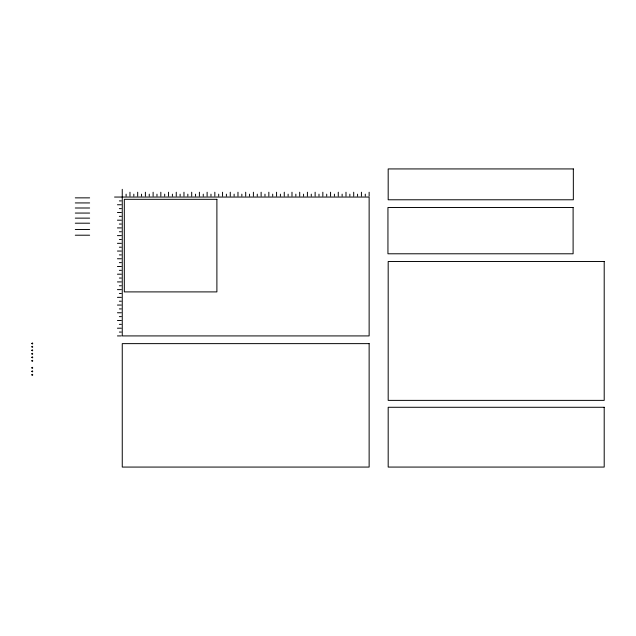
<?xml version="1.0" encoding="UTF-8"?>
<svg xmlns="http://www.w3.org/2000/svg" width="636" height="636" viewBox="0 0 636 636"><rect width="100%" height="100%" fill="white"/><g stroke="black" fill="none" stroke-linecap="round" stroke-linejoin="round"><path stroke-width="0.95" d="M114.536 197.049L369.134 197.049L369.134 335.919L122.255 335.919L122.255 189.329M75.294 197.86L89.636 197.86M119.361 200.904L121.285 200.904M75.294 202.932L89.636 202.932M117.429 204.76L121.285 204.76M75.294 207.996L89.636 207.996M119.361 208.616L121.285 208.616M117.429 212.48L121.285 212.48M75.294 213.06L89.636 213.06M119.361 216.335L121.285 216.335M75.294 218.132L89.636 218.132M117.429 220.191L121.285 220.191M75.294 223.196L89.636 223.196M119.361 224.047L121.285 224.047M117.429 227.911L121.285 227.911M75.294 229.524L89.636 229.524M119.361 231.766L121.285 231.766M75.294 235.209L89.636 235.209M117.429 235.622L121.285 235.622M119.361 239.478L121.285 239.478M117.429 243.334L121.285 243.334M119.361 247.197L121.285 247.197M117.429 251.053L121.285 251.053M119.361 254.909L121.285 254.909M117.429 258.765L121.285 258.765M119.361 262.628L121.285 262.628M117.429 266.484L121.285 266.484M119.361 270.34L121.285 270.34M117.429 274.195L121.285 274.195M119.361 278.051L121.285 278.051M117.429 281.915L121.285 281.915M119.361 285.771L121.285 285.771M117.429 289.626L121.285 289.626M119.361 293.482L121.285 293.482M117.429 297.346L121.285 297.346M119.361 301.202L121.285 301.202M117.429 305.057L121.285 305.057M119.361 308.913L121.285 308.913M117.429 312.769L121.285 312.769M119.361 316.633L121.285 316.633M117.429 320.488L121.285 320.488M119.361 324.344L121.285 324.344M117.429 328.2L121.285 328.2M119.361 332.064L121.285 332.064M117.429 335.919L121.285 335.919M369.134 192.223L369.134 196.079M365.279 194.155L365.279 196.079M361.423 192.223L361.423 196.079M357.559 194.155L357.559 196.079M353.703 192.223L353.703 196.079M349.848 194.155L349.848 196.079M345.992 192.223L345.992 196.079M342.128 194.155L342.128 196.079M338.273 192.223L338.273 196.079M334.417 194.155L334.417 196.079M330.561 192.223L330.561 196.079M326.705 194.155L326.705 196.079M322.842 192.223L322.842 196.079M318.986 194.155L318.986 196.079M315.13 192.223L315.13 196.079M311.274 194.155L311.274 196.079M307.411 192.223L307.411 196.079M303.555 194.155L303.555 196.079M299.699 192.223L299.699 196.079M295.843 194.155L295.843 196.079M291.988 192.223L291.988 196.079M288.124 194.155L288.124 196.079M284.268 192.223L284.268 196.079M280.412 194.155L280.412 196.079M276.557 192.223L276.557 196.079M272.693 194.155L272.693 196.079M268.837 192.223L268.837 196.079M264.981 194.155L264.981 196.079M261.126 192.223L261.126 196.079M257.27 194.155L257.27 196.079M253.406 192.223L253.406 196.079M249.55 194.155L249.55 196.079M245.695 192.223L245.695 196.079M241.839 194.155L241.839 196.079M237.975 192.223L237.975 196.079M234.12 194.155L234.12 196.079M230.264 192.223L230.264 196.079M226.408 194.155L226.408 196.079M222.552 192.223L222.552 196.079M218.689 194.155L218.689 196.079M214.833 192.223L214.833 196.079M210.977 194.155L210.977 196.079M207.121 192.223L207.121 196.079M203.258 194.155L203.258 196.079M199.402 192.223L199.402 196.079M195.546 194.155L195.546 196.079M191.69 192.223L191.69 196.079M187.835 194.155L187.835 196.079M183.971 192.223L183.971 196.079M180.115 194.155L180.115 196.079M176.259 192.223L176.259 196.079M172.404 194.155L172.404 196.079M168.54 192.223L168.54 196.079M164.684 194.155L164.684 196.079M160.829 192.223L160.829 196.079M156.973 194.155L156.973 196.079M153.117 192.223L153.117 196.079M149.253 194.155L149.253 196.079M145.398 192.223L145.398 196.079M141.542 194.155L141.542 196.079M137.686 192.223L137.686 196.079M133.822 194.155L133.822 196.079M129.967 192.223L129.967 196.079M126.111 194.155L126.111 196.079M31.8 343.48C32.985 345.284 33.032 341.715 31.816 343.4M31.8 346.859C33.159 348.6 32.778 345.102 31.816 346.779M31.8 350.356C33.279 352.09 32.611 348.417 31.8 350.356M31.8 353.862C33.223 355.611 32.706 351.962 31.8 353.862M31.8 357.36C33.128 359.133 32.897 355.5 31.808 357.321M31.8 360.858C32.985 362.671 33.032 359.101 31.816 360.787M31.8 367.862C33.223 369.611 32.706 365.962 31.8 367.862M31.8 371.36C33.016 373.197 32.985 369.524 31.808 371.329M31.8 374.866C33.024 376.679 32.977 373.054 31.808 374.827M573.338 168.93L388.183 168.93L388.183 199.784L573.338 199.784L573.338 168.93M216.892 199.314L124.314 199.314L124.314 291.9L216.892 291.9L216.892 199.314M573.108 207.495L387.944 207.495L387.944 253.788L573.108 253.788L573.108 207.495M604.2 261.507L388.183 261.507L388.183 400.378L604.2 400.378L604.2 261.507M369.134 343.631L122.255 343.631L122.255 467.07L369.134 467.07L369.134 343.631M604.2 407.279L388.183 407.279L388.183 467.07L604.2 467.07L604.2 407.279"/></g></svg>
